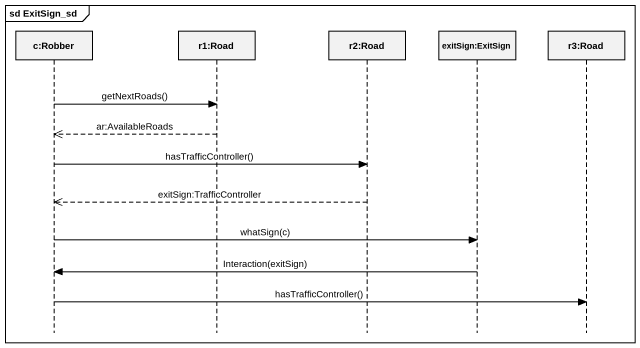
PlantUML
@startuml
mainframe sd ExitSign_sd
hide footbox
participant "c:Robber" as c_Robber
participant "r1:Road" as r1_Road
participant "r2:Road" as r2_Road
participant "exitSign:ExitSign" as exitSign_ExitSign
participant "r3:Road" as r3_Road

c_Robber -> r1_Road : getNextRoads()
r1_Road -->> c_Robber : ar:AvailableRoads
c_Robber -> r2_Road : hasTrafficController()
r2_Road -->> c_Robber : exitSign:TrafficController
c_Robber -> exitSign_ExitSign : whatSign(c)
exitSign_ExitSign -> c_Robber : Interaction(exitSign)
c_Robber -> r3_Road : hasTrafficController()
@enduml
